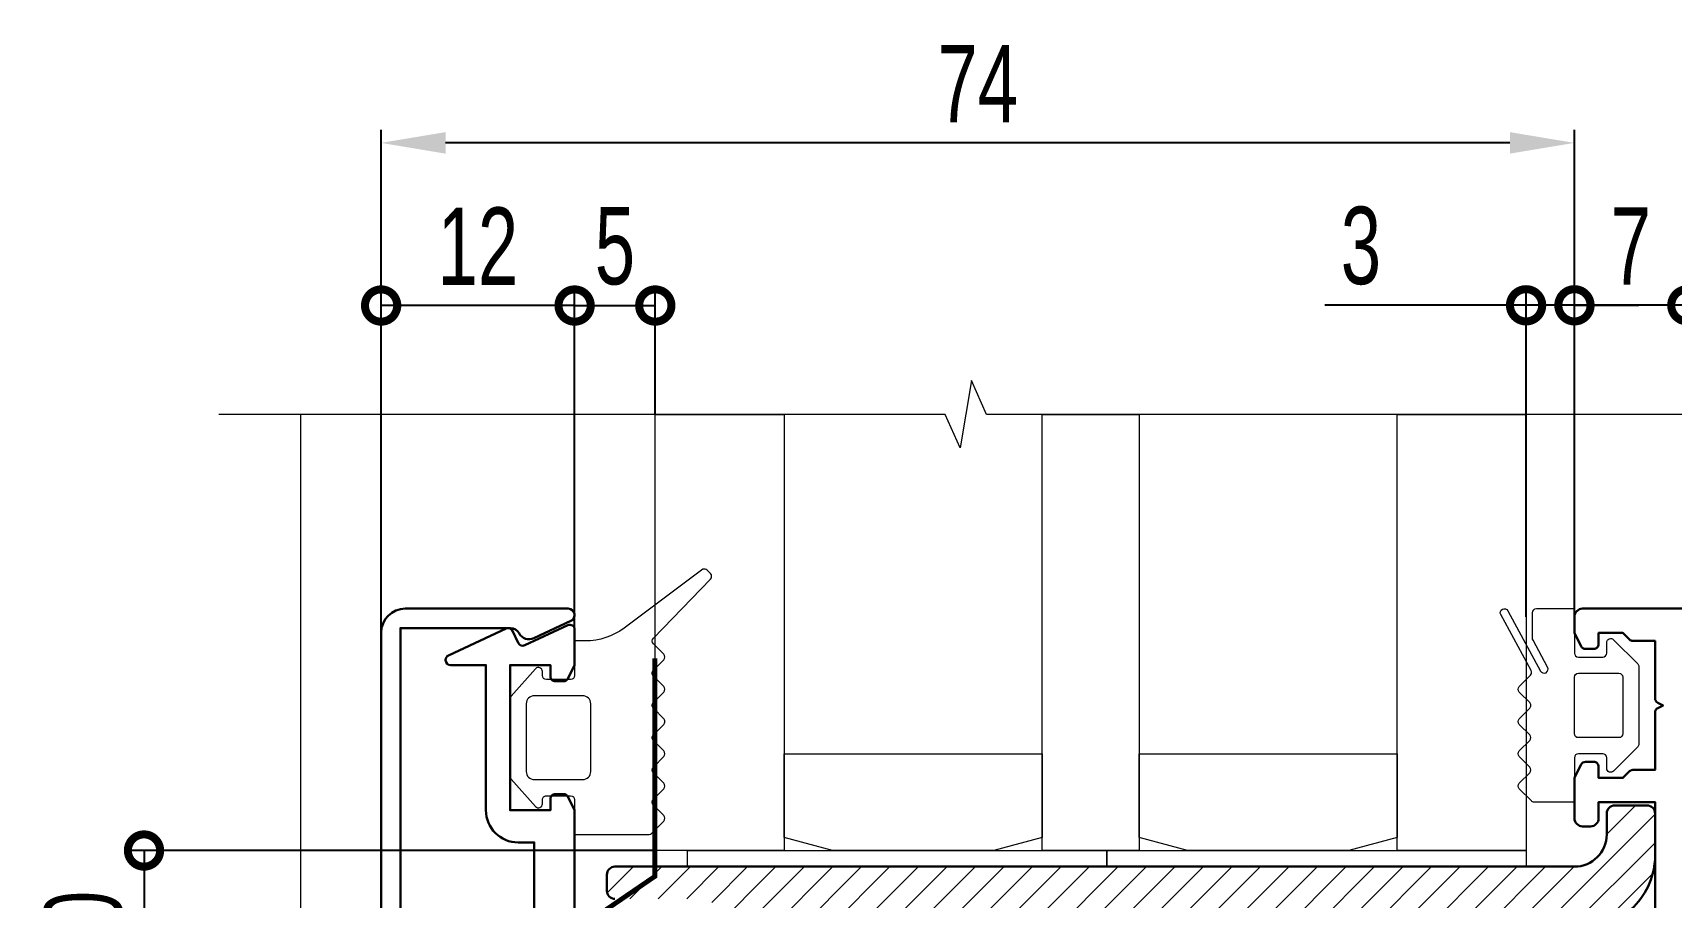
# Model space of a CAD drawing. Extents: x -37 to 8820, y -336 to 478.
# Drawn here: x 2628 to 2691.5, y 159.4 to 192.9 of the extents above; entities that cross this region are included whole.
import ezdxf

# ---------------------------------------------------------------- set-up
doc = ezdxf.new("R2010")
doc.units = 0
doc.header["$LTSCALE"] = 5
doc.layers.get('0').update_dxf_attribs({"linetype": 'CONTINUOUS', "lineweight": 30})
doc.layers.get('DEFPOINTS').update_dxf_attribs({"linetype": 'CONTINUOUS'})
for name, color, linetype, lineweight in [('Dimentions', 5, 'CONTINUOUS', 15), ('Glass', 5, 'CONTINUOUS', 20), ('Герлен', 7, 'CONTINUOUS', 60), ('Зигзаг', 1, 'CONTINUOUS', 15), ('Конструкции', 252, 'CONTINUOUS', 20), ('Подкладки', 1, 'CONTINUOUS', 20), ('Уплотнители', 1, 'CONTINUOUS', 20), ('Штриховка', 1, 'CONTINUOUS', 5)]:
    doc.layers.add(name, color=color, linetype=linetype, lineweight=lineweight)
doc.styles.add('3', font='RUSS.SHX', dxfattribs={"width": 0.7, "height": 3})
doc.dimstyles.new('MX1_6', dxfattribs={"dimtxt": 3, "dimasz": 2.5, "dimexe": 0.5, "dimexo": 0, "dimgap": 0.8, "dimtad": 1, "dimlfac": 1.6, "dimdsep": 46, "dimtxsty": '3', "dimcen": 0, "dimclrd": 256, "dimclre": 256, "dimclrt": 256, "dimaunit": 1, "dimadec": 0, "dimazin": 0, "dimtfac": 1, "dimtmove": 0, "dimatfit": 1, "dimfxl": 1, "dimtvp": 1, "dimtolj": 1, "dimtzin": 0, "dimarcsym": 0})

# ---------------------------------------------------------------- blocks, each defined once
blk = doc.blocks.new('_DotSmall')
at = {"color": 0, "linetype": 'ByBlock', "const_width": 0.5}
blk.add_lwpolyline([(-0.0625, 0, 1), (0.0625, 0, 1)], format="xyb", close=True, dxfattribs=at)
blk = doc.blocks.new('*D1208')
at = {"layer": 'DEFPOINTS', "color": 0, "linetype": 'Continuous', "transparency": 16777216}
for p in [(2652.141505818676, 161.1752130464322), (2632.327082728139, 154.9252130464363), (2659.016505818655, 154.9252130464363)]:
    blk.add_point(p, dxfattribs=at)
at = {"layer": 'Dimentions', "linetype": 'Continuous', "lineweight": -2, "transparency": 16777216}
for p, q in [((2652.141505818676, 161.1752130464322), (2631.827082728139, 161.1752130464322)), ((2632.327082728139, 161.1752130464322), (2632.327082728139, 154.9252130464363)), ((2659.016505818655, 154.9252130464363), (2631.827082728139, 154.9252130464363))]:
    blk.add_line(p, q, dxfattribs=at)
at = {"layer": 'Dimentions', "linetype": 'Continuous', "lineweight": -2, "transparency": 16777216, "xscale": 2.5, "yscale": 2.5, "zscale": 2.5}
for p, rotation in [((2632.327082728139, 161.1752130464322), 90), ((2632.327082728139, 154.9252130464363), 270)]:
    blk.add_blockref('_DotSmall', p, dxfattribs=dict(at, rotation=rotation))
at = {"layer": 'Dimentions', "linetype": 'Continuous', "transparency": 16777216, "insert": (2629.984225585281, 158.0502130464335), "char_height": 3, "attachment_point": 5, "rotation": 90, "style": '3'}
blk.add_mtext('\\A1;10', dxfattribs=at)
blk = doc.blocks.new('*D1210')
at = {"layer": 'DEFPOINTS', "color": 0, "linetype": 'Continuous', "transparency": 16777216}
for p in [(2652.141505818512, 182.2994457338229), (2652.141505818512, 178.0804468878843), (2649.016505818521, 169.7377130464149)]:
    blk.add_point(p, dxfattribs=at)
at = {"layer": 'Dimentions', "linetype": 'Continuous', "lineweight": -2, "transparency": 16777216}
for p, q in [((2649.016505818521, 169.7377130464149), (2649.016505818521, 182.7994457338229)), ((2649.016505818521, 182.2994457338229), (2652.141505818512, 182.2994457338229)), ((2652.141505818512, 178.0804468878843), (2652.141505818512, 182.7994457338229))]:
    blk.add_line(p, q, dxfattribs=at)
at = {"layer": 'Dimentions', "linetype": 'Continuous', "lineweight": -2, "transparency": 16777216, "xscale": 2.5, "yscale": 2.5, "zscale": 2.5, "rotation": 180}
blk.add_blockref('_DotSmall', (2649.016505818521, 182.2994457338229), dxfattribs=at)
at = {"layer": 'Dimentions', "linetype": 'Continuous', "lineweight": -2, "transparency": 16777216, "xscale": 2.5, "yscale": 2.5, "zscale": 2.5}
blk.add_blockref('_DotSmall', (2652.141505818512, 182.2994457338229), dxfattribs=at)
at = {"layer": 'Dimentions', "linetype": 'Continuous', "transparency": 16777216, "insert": (2650.579005818516, 184.5994457338229), "char_height": 3, "attachment_point": 5, "style": '3'}
blk.add_mtext('\\A1;5', dxfattribs=at)
blk = doc.blocks.new('*D1212')
at = {"layer": 'DEFPOINTS', "color": 0, "linetype": 'Continuous', "transparency": 16777216}
for p in [(2685.891505818676, 182.308513731303), (2685.891505818676, 170.2377130464422), (2687.766505818676, 170.2377130464422)]:
    blk.add_point(p, dxfattribs=at)
at = {"layer": 'Dimentions', "linetype": 'Continuous', "lineweight": -2, "transparency": 16777216}
for p, q in [((2685.891505818676, 182.308513731303), (2678.091505818676, 182.308513731303)), ((2685.891505818676, 170.2377130464422), (2685.891505818676, 182.808513731303)), ((2687.766505818676, 182.308513731303), (2685.891505818676, 182.308513731303)), ((2687.766505818676, 170.2377130464422), (2687.766505818676, 182.808513731303)), ((2687.766505818676, 182.308513731303), (2690.266505818676, 182.308513731303))]:
    blk.add_line(p, q, dxfattribs=at)
at = {"layer": 'Dimentions', "linetype": 'Continuous', "lineweight": -2, "transparency": 16777216, "xscale": 2.5, "yscale": 2.5, "zscale": 2.5}
blk.add_blockref('_DotSmall', (2685.891505818676, 182.308513731303), dxfattribs=at)
at = {"layer": 'Dimentions', "linetype": 'Continuous', "lineweight": -2, "transparency": 16777216, "xscale": 2.5, "yscale": 2.5, "zscale": 2.5, "rotation": 180}
blk.add_blockref('_DotSmall', (2687.766505818676, 182.308513731303), dxfattribs=at)
at = {"layer": 'Dimentions', "linetype": 'Continuous', "transparency": 16777216, "insert": (2679.491505818675, 184.608513731303), "char_height": 3, "attachment_point": 5, "style": '3'}
blk.add_mtext('\\A1;3', dxfattribs=at)
blk = doc.blocks.new('*D1213')
at = {"layer": 'DEFPOINTS', "color": 0, "linetype": 'Continuous', "transparency": 16777216}
for p in [(2641.516505818525, 188.6035650663172), (2687.766505818676, 178.5382525368506), (2641.516505818525, 173.9547303564907)]:
    blk.add_point(p, dxfattribs=at)
at = {"layer": 'Dimentions', "linetype": 'Continuous', "lineweight": -2, "transparency": 16777216}
for p, q in [((2641.516505818525, 173.9547303564907), (2641.516505818525, 189.1035650663173)), ((2685.266505818676, 188.6035650663172), (2644.016505818524, 188.6035650663172)), ((2687.766505818676, 178.5382525368506), (2687.766505818676, 189.1035650663173))]:
    blk.add_line(p, q, dxfattribs=at)
at = {"layer": 'Dimentions', "linetype": 'Continuous', "transparency": 16777216}
for points in [[(2644.016505818524, 189.0202317329839), (2644.016505818524, 188.1868983996506), (2641.516505818525, 188.6035650663172)], [(2685.266505818676, 189.0202317329839), (2685.266505818676, 188.1868983996506), (2687.766505818676, 188.6035650663172)]]:
    blk.add_solid(points, dxfattribs=at)
at = {"layer": 'Dimentions', "linetype": 'Continuous', "transparency": 16777216, "insert": (2664.6415058186, 190.9035650663173), "char_height": 3, "attachment_point": 5, "style": '3'}
blk.add_mtext('\\A1;74', dxfattribs=at)
blk = doc.blocks.new('*D1214')
at = {"layer": 'DEFPOINTS', "color": 0, "linetype": 'Continuous', "transparency": 16777216}
for p in [(2641.516505818525, 182.2994457338229), (2649.016505818528, 177.5240706676852), (2641.516505818525, 167.8618401887017)]:
    blk.add_point(p, dxfattribs=at)
at = {"layer": 'Dimentions', "linetype": 'Continuous', "lineweight": -2, "transparency": 16777216}
for p, q in [((2641.516505818525, 167.8618401887017), (2641.516505818525, 182.7994457338229)), ((2649.016505818528, 182.2994457338229), (2641.516505818525, 182.2994457338229)), ((2649.016505818528, 177.5240706676852), (2649.016505818528, 182.7994457338229))]:
    blk.add_line(p, q, dxfattribs=at)
at = {"layer": 'Dimentions', "linetype": 'Continuous', "lineweight": -2, "transparency": 16777216, "xscale": 2.5, "yscale": 2.5, "zscale": 2.5, "rotation": 180}
blk.add_blockref('_DotSmall', (2641.516505818525, 182.2994457338229), dxfattribs=at)
at = {"layer": 'Dimentions', "linetype": 'Continuous', "lineweight": -2, "transparency": 16777216, "xscale": 2.5, "yscale": 2.5, "zscale": 2.5}
blk.add_blockref('_DotSmall', (2649.016505818528, 182.2994457338229), dxfattribs=at)
at = {"layer": 'Dimentions', "linetype": 'Continuous', "transparency": 16777216, "insert": (2645.266505818526, 184.5994457338229), "char_height": 3, "attachment_point": 5, "style": '3'}
blk.add_mtext('\\A1;12', dxfattribs=at)
blk = doc.blocks.new('*D1215')
at = {"layer": 'DEFPOINTS', "color": 0, "linetype": 'Continuous', "transparency": 16777216}
for p in [(2687.766505818676, 182.308513731303), (2687.766505818676, 178.5382525368506), (2692.141505818675, 178.0804468878893)]:
    blk.add_point(p, dxfattribs=at)
at = {"layer": 'Dimentions', "linetype": 'Continuous', "lineweight": -2, "transparency": 16777216}
for p, q in [((2687.766505818676, 178.5382525368506), (2687.766505818676, 182.808513731303)), ((2692.141505818675, 182.308513731303), (2687.766505818676, 182.308513731303)), ((2692.141505818675, 178.0804468878893), (2692.141505818675, 182.808513731303))]:
    blk.add_line(p, q, dxfattribs=at)
at = {"layer": 'Dimentions', "linetype": 'Continuous', "lineweight": -2, "transparency": 16777216, "xscale": 2.5, "yscale": 2.5, "zscale": 2.5, "rotation": 180}
blk.add_blockref('_DotSmall', (2687.766505818676, 182.308513731303), dxfattribs=at)
at = {"layer": 'Dimentions', "linetype": 'Continuous', "lineweight": -2, "transparency": 16777216, "xscale": 2.5, "yscale": 2.5, "zscale": 2.5}
blk.add_blockref('_DotSmall', (2692.141505818675, 182.308513731303), dxfattribs=at)
at = {"layer": 'Dimentions', "linetype": 'Continuous', "transparency": 16777216, "insert": (2689.954005818675, 184.608513731303), "char_height": 3, "attachment_point": 5, "style": '3'}
blk.add_mtext('\\A1;7', dxfattribs=at)

msp = doc.modelspace()

# ---------------------------------------------------------------- hatches: boundary and pattern name
at = {"layer": 'Штриховка'}
h = msp.add_hatch(dxfattribs=at)
h.set_pattern_fill('ANSI31', color=256, scale=6.25, style=0)
h.set_pattern_definition([(45, (-3485.017445747255, 2554.818076065949), (-0.5524271728019903, 0.5524271728019903), [])])
edge = h.paths.add_edge_path(flags=16)
edge.add_arc((2676.391505813241, 155.3153780893778), 0.187500000000514, 180, 225.0000000000983, ccw=False)
edge.add_line((2676.204005813242, 155.3153780893778), (2676.204005813242, 158.1752130464331))
edge.add_line((2676.204005813242, 158.1752130464331), (2668.079005813241, 158.1752130464331))
edge.add_line((2668.079005813241, 158.1752130464331), (2668.079005813241, 151.6752130464331))
edge.add_line((2668.079005813241, 151.6752130464331), (2676.204005813242, 151.6752130464331))
edge.add_line((2676.204005813242, 151.6752130464331), (2676.204005813242, 154.5350480034874))
edge.add_arc((2676.39150581324, 154.5350480034874), 0.1874999999990905, 134.9999999999017, 180, ccw=False)
edge.add_line((2676.258923291769, 154.6676305249595), (2676.516505813241, 154.9252130464326))
edge.add_line((2676.516505813241, 154.9252130464326), (2676.258923291769, 155.1827955679048))
edge = h.paths.add_edge_path(flags=16)
edge.add_line((2666.829005813241, 151.6752130464331), (2666.829005813241, 154.5350480034888))
edge.add_arc((2667.01650581324, 154.5350480034883), 0.1874999999990905, 134.9999999998035, 179.9999999998611, ccw=False)
edge.add_line((2666.883923291769, 154.6676305249609), (2667.141505813241, 154.9252130464331))
edge.add_line((2667.141505813241, 154.9252130464331), (2666.883923291769, 155.1827955679057))
edge.add_arc((2667.016505813241, 155.3153780893783), 0.1875000000001924, 180, 225, ccw=False)
edge.add_line((2666.829005813241, 155.3153780893783), (2666.829005813241, 158.1752130464331))
edge.add_line((2666.829005813241, 158.1752130464331), (2658.704005813242, 158.1752130464331))
edge.add_line((2658.704005813242, 158.1752130464331), (2658.704005813242, 151.6752130464331))
edge.add_line((2658.704005813242, 151.6752130464331), (2666.829005813241, 151.6752130464331))
edge = h.paths.add_edge_path()
edge.add_arc((2654.757387186132, 152.5502130464353), 0.1874999999997014, 90.00000000027791, 153.4349488231706, ccw=False)
edge.add_line((2654.757387186131, 152.7377130464349), (2655.07900581324, 152.7377130464349))
edge.add_arc((2655.079005813241, 152.5502130464344), 0.1875000000004547, 2.779074748104904e-10, 90.00000000027791, ccw=False)
edge.add_line((2655.266505813241, 152.5502130464353), (2655.266505813241, 151.6752130464331))
edge.add_line((2655.266505813241, 151.6752130464331), (2657.454005650127, 151.6752130464331))
edge.add_line((2657.454005650127, 151.6752130464331), (2657.454005813241, 154.5350480034888))
edge.add_arc((2657.641505813241, 154.5350480034874), 0.1875, 134.9999999996069, 179.9999999995831, ccw=False)
edge.add_line((2657.50892329177, 154.6676305249609), (2657.766505813241, 154.9252130464331))
edge.add_line((2657.766505813241, 154.9252130464331), (2657.508923291769, 155.1827955679057))
edge.add_arc((2657.641505813241, 155.3153780893783), 0.1875000000001924, 180, 225, ccw=False)
edge.add_line((2657.454005813241, 155.3153780893783), (2657.454005681222, 158.1752130464331))
edge.add_line((2657.454005681222, 158.1752130464331), (2655.266505813241, 158.1752130464331))
edge.add_line((2655.266505813241, 158.1752130464331), (2655.266505813241, 157.3002130464317))
edge.add_arc((2655.079005813241, 157.3002130464317), 0.1875, -90.00000000027791, 0, ccw=False)
edge.add_line((2655.07900581324, 157.1127130464313), (2654.757387186131, 157.1127130464322))
edge.add_arc((2654.757387186132, 157.3002130464317), 0.1874999999995452, 206.5650511769537, 269.99999999972204, ccw=False)
edge.add_line((2654.58968208782, 157.2163604972759), (2654.348800714929, 157.6981232430573))
edge.add_arc((2654.51650581324, 157.7819757922136), 0.1874999999992947, 180.000000000139, 206.5650511772023, ccw=False)
edge.add_line((2654.329005813242, 157.7819757922132), (2654.329005813242, 159.3002130464313))
edge.add_line((2654.329005813242, 159.3002130464313), (2650.579005813232, 159.3002130464313))
edge.add_arc((2650.579005813232, 159.6127130464308), 0.3124999999995452, 179.9999999999167, 270, ccw=False)
edge.add_line((2650.266505813233, 159.6127130464313), (2650.266505813233, 160.2377130464313))
edge.add_arc((2650.579005813233, 160.2377130464313), 0.3125, 90, 180, ccw=False)
edge.add_line((2650.579005813233, 160.5502130464313), (2687.766505813233, 160.5502130464313))
edge.add_arc((2687.766505813233, 161.8002130464313), 1.25, 270, 360)
edge.add_line((2689.016505813233, 161.8002130464313), (2689.016505813233, 162.612713046434))
edge.add_arc((2689.329005813233, 162.612713046434), 0.3125, 90, 180, ccw=False)
edge.add_line((2689.329005813233, 162.925213046434), (2690.579005813233, 162.925213046434))
edge.add_arc((2690.579005813233, 162.612713046434), 0.3125, 0, 90, ccw=False)
edge.add_line((2690.891505813233, 162.612713046434), (2690.891505832396, 160.9877130796014))
edge.add_arc((2688.079005832396, 160.9877130464331), 2.8125, -90, 6.757002779522736e-07, ccw=False)
edge.add_line((2688.079005832396, 158.1752130464331), (2677.454005813241, 158.1752130464331))
edge.add_line((2677.454005813241, 158.1752130464331), (2677.454005813241, 155.9252130464335))
edge.add_line((2677.454005813241, 155.9252130464335), (2681.141505813241, 155.9252130464335))
edge.add_arc((2681.141505813241, 154.9252130464335), 1, -89.99999457032482, 90, ccw=False)
edge.add_line((2681.141505908007, 153.9252130464335), (2677.454005813241, 153.9252128154419))
edge.add_line((2677.454005813241, 153.9252128154419), (2677.454005813241, 151.6752130464331))
edge.add_line((2677.454005813241, 151.6752130464331), (2689.01650537101, 151.675213046434))
edge.add_arc((2689.01650537101, 149.800213046434), 1.875, 2.1522544102481334e-05, 90, ccw=False)
edge.add_line((2690.89150537101, 149.8002137507576), (2690.891506333586, 147.237713046434))
edge.add_arc((2690.579006333586, 147.237713046434), 0.3125, -90, 0, ccw=False)
edge.add_line((2690.579006333586, 146.925213046434), (2689.954006141886, 146.925213046434))
edge.add_arc((2689.954006141886, 147.237713046434), 0.3125, 180.000018076656, 270, ccw=False)
edge.add_line((2689.641506141886, 147.2377129478411), (2689.641505333423, 149.8002132436197))
edge.add_arc((2689.016505333423, 149.8002130464331), 0.6250000000000311, 1.80767393037e-05, 90)
edge.add_line((2689.016505333423, 150.4252130464331), (2654.641505813241, 150.4252130464331))
edge.add_arc((2654.641505813241, 150.7377130464331), 0.3125, 180, 270, ccw=False)
edge.add_line((2654.329005813242, 150.7377130464331), (2654.329005813242, 152.068450300653))
edge.add_arc((2654.516505813242, 152.0684503006535), 0.1875000000009095, 153.4349488230463, 180.000000000139, ccw=False)
edge.add_line((2654.348800714929, 152.1523028498097), (2654.58968208782, 152.6340655955907))

# ---------------------------------------------------------------- linework, layer by layer
msp.add_lwpolyline([(2641.516505818676, 140.2377130464331), (2641.516505818676, 169.6127130464322, -0.4142135623731006), (2642.454005818676, 170.5502130464322), (2648.766505818676, 170.5502130464322, -0.8025848516716022), (2648.872160384111, 170.0736360996727), (2647.435485051091, 169.4037033896036, -0.4015594422234812), (2646.862474474259, 169.5982899695093, 0.279739281223065), (2646.529804399412, 169.8002130464322), (2642.266505818676, 169.8002130464322), (2642.266505818676, 140.0502130464326), (2646.529804399412, 140.0502130464326, 0.279739281223065), (2646.862474474259, 140.2521361233559, -0.4015594422234812), (2647.435485051091, 140.4467227032617), (2648.872160384111, 139.7767899931921, -0.8025848516716022), (2648.766505818676, 139.3002130464331), (2642.454005818676, 139.3002130464331, -0.4142135623731006)], format="xyb", close=True)
for points in [[(2690.891505818675, 158.050213046434), (2690.891505818675, 163.050213046434), (2688.704005818676, 163.050213046434), (2688.704005818676, 162.425213046434, -0.41421356237312), (2688.391505818676, 162.112713046434), (2688.079005818675, 162.112713046434, -0.4142135623731739), (2687.766505818676, 162.425213046434), (2687.766505818676, 163.9434503006525, -0.1164338214657406), (2687.786300720363, 164.0273028498093), (2688.027182093254, 164.5090655955898, -0.2840790438401885), (2688.194887191566, 164.612713046434), (2688.516505818676, 164.612713046434, -0.4142135623734946), (2688.704005818676, 164.425213046434), (2688.704005818676, 163.987713046434), (2689.641505818676, 163.987713046434), (2689.899088340149, 164.2452955679061, -0.1989123673792317), (2690.031670861621, 164.3002130464335), (2690.891505818675, 164.3002130464345), (2690.891505818675, 166.5280816735446, -0.2840790438404208), (2690.995153269519, 166.6957867718572), (2691.204005818676, 166.8002130464349), (2690.995153269519, 166.904639321013, -0.2840790438404208), (2690.891505818675, 167.0723444193261), (2690.891505818675, 169.300213046434), (2690.031670861621, 169.300213046434, -0.1989123673795694), (2689.899088340147, 169.3551305249618), (2689.641505818676, 169.612713046434), (2688.704005818676, 169.612713046434), (2688.704005818676, 169.1752130464335, -0.4142135623732223), (2688.516505818676, 168.9877130464335), (2688.194887191566, 168.987713046434, -0.2840790438402298), (2688.027182093254, 169.0913604972777), (2687.786300720363, 169.5731232430587, -0.1164338214658029), (2687.766505818676, 169.6569757922154), (2687.766505818676, 170.2377130464335, -0.4142135623729827), (2688.079005818675, 170.550213046434), (2698.631634440393, 170.550213046434)], [(2647.454005818675, 155.197344419327), (2647.454005818675, 161.4877130464362), (2646.829005818676, 161.4877130464362, -0.4142135623730542), (2645.579005818675, 162.7377130464363), (2645.579005818675, 168.3627130464367), (2644.204005818675, 168.3627130464367, -0.4142135623730699), (2644.016505818675, 168.5502130464367), (2644.016505818675, 168.5692063753274, -0.2914734195860797), (2644.124764894599, 168.739139085397), (2646.362572172389, 169.7826457565058, -0.4142135623730517), (2646.611745806534, 169.6919539705129), (2646.831753589907, 169.2201457565059, 0.4142135623730518), (2647.080927224053, 169.1294539705129), (2648.749764894599, 169.9076457565058, -0.5486187866266353), (2649.016505818675, 169.7377130464363), (2649.016505818675, 168.4069757922173, -0.1164338214658538), (2648.996710916986, 168.3231232430614), (2648.755829544096, 167.84136049728, -0.2840790438404119), (2648.588124445785, 167.7377130464362), (2648.266505818675, 167.7377130464362, -0.4142135623730951), (2648.079005818676, 167.9252130464363), (2648.079005818676, 168.3627130464363), (2646.516505818676, 168.3627130464363), (2646.516505818676, 162.7377130464367), (2648.079005818676, 162.7377130464367), (2648.079005818676, 163.1752130464363, -0.4142135623730951), (2648.266505818675, 163.3627130464367), (2648.588124445785, 163.3627130464367, -0.2840790438404123), (2648.755829544096, 163.2590655955926), (2648.996710916986, 162.7773028498111, -0.1164338214657993), (2649.016505818675, 162.6934503006553), (2649.016505818675, 147.1569757922177, -0.1164338214657997)]]:
    msp.add_lwpolyline(points, format="xyb")
at = {"color": 0}
msp.add_lwpolyline([(2650.579005813232, 159.3002130464313, -0.4142135623730951), (2650.266505813233, 159.6127130464313), (2650.266505813233, 160.2377130464313, -0.4142135623730951), (2650.579005813233, 160.5502130464313), (2687.766505813233, 160.5502130464313, 0.4142135623730951), (2689.016505813233, 161.8002130464313), (2689.016505813233, 162.612713046434, -0.4142135623730951), (2689.329005813233, 162.925213046434), (2690.579005813233, 162.925213046434, -0.4142135623730951), (2690.891505813233, 162.612713046434), (2690.891505832396, 160.9877130796014, -0.4142135658272203), (2688.079005832396, 158.1752130464331)], format="xyb", dxfattribs=at)
at = {"layer": 'Glass'}
for points in [[(2652.141505818676, 161.1752130464322), (2652.141505818512, 178.0804468878893), (2657.141505818512, 178.0804468878893), (2657.141505818676, 161.1752130464322)], [(2670.891505818511, 178.0804468878893), (2670.891505818675, 161.1752130464322), (2667.141505818675, 161.1752130464322), (2667.141505818511, 178.0804468878893)], [(2680.891505818675, 161.1752130463385), (2680.891505818511, 178.0804468878893), (2685.891505818511, 178.0804468878893), (2685.891505818675, 161.1752130463385)], [(2657.141505818715, 161.6776177821205), (2657.141505818715, 164.9252130463112), (2667.141505818636, 164.9252130463771), (2667.141505818636, 161.6776177821864), (2665.266505818636, 161.1752130463771), (2659.016505818254, 161.1752130464349)], [(2670.891505818636, 161.6776177820136), (2670.891505818636, 164.9252130462043), (2680.891505818618, 164.9252130462703), (2680.891505818618, 161.6776177820795), (2679.016505818618, 161.1752130462703), (2672.766505818175, 161.175213046328)]]:
    msp.add_lwpolyline(points, close=True, dxfattribs=at)
at = {"layer": 'Герлен', "ltscale": 2, "const_width": 0.1875}
msp.add_lwpolyline([(2652.126263688971, 141.0746050013606), (2652.126263688971, 149.5426674361026), (2649.016505818675, 151.8002130464317), (2649.016505818675, 158.0502130464326), (2652.126263688971, 160.1739407358534), (2652.126263688971, 168.6195804355745)], dxfattribs=at)
at = {"layer": 'Зигзаг'}
msp.add_lwpolyline([(2699.348675309612, 178.0804468878893), (2664.981226030946, 178.0804468878893), (2664.400376060151, 179.3983433190699), (2663.964738582054, 176.7856434863045), (2663.38224163485, 178.0804468878893), (2635.231128908364, 178.0804468878893)], dxfattribs=at)
at = {"layer": 'Конструкции'}
msp.add_line((2649.01650581853, 178.0804468878889), (2649.01650581853, 170.5502130464272), dxfattribs=at)
msp.add_lwpolyline([(2638.391505818528, 178.0804468878898), (2638.391505818528, 131.7699792049768)], dxfattribs=at)
at = {"layer": 'Подкладки'}
for points in [[(2653.391505818675, 161.1752130464322), (2669.641505818676, 161.1752130464322), (2669.641505818676, 160.5502130465268), (2653.391505818675, 160.5502130465268)], [(2669.641505818676, 161.1752130464322), (2685.891505818676, 161.1752130463385), (2685.891505818676, 160.5502130465268), (2669.641505818676, 160.5502130465268)]]:
    msp.add_lwpolyline(points, close=True, dxfattribs=at)
at = {"layer": 'Уплотнители'}
for points in [[(2647.766505818676, 163.1439630464367, -0.4142135623730951), (2647.922755818675, 163.3002130464367), (2648.860255818676, 163.3002130464367, -0.4142135623730951), (2649.016505818675, 163.1439630464367), (2649.016505818675, 161.8002130464363), (2651.904449992336, 161.8002130464363, 0.1989123673352304), (2651.992838339969, 161.8368246987732), (2652.470741253235, 162.3147276118763, 0.4142135619067565), (2652.470741253412, 162.5356984808206), (2652.066712122004, 162.9397276136908, -0.4142135619062034), (2652.066712121828, 163.1606984826351), (2652.470741253233, 163.5647276136908, 0.4142135619112647), (2652.470741253408, 163.7856984826369), (2652.066712121988, 164.1897276136908, -0.4142135618642688), (2652.066712121796, 164.4106984826191), (2652.470741253086, 164.8147276136908, 0.4142135623019409), (2652.470741253113, 165.0356984827847), (2652.06671212243, 165.4397276118763, -0.4142135630358015), (2652.066712122681, 165.6606984812463), (2652.47074125306, 166.064727609548, 0.4142135623730951), (2652.47074125306, 166.2856984786688), (2652.066712121805, 166.6897276120314, -0.4142135624637165), (2652.066712122339, 166.9106984811862), (2652.47074125306, 167.3147276095481, 0.4142135623730958), (2652.47074125306, 167.5356984786688), (2652.066712121664, 167.9397276124639, -0.4142135625653189), (2652.066712122238, 168.1606984816569), (2652.47074125306, 168.5647276095481, 0.4142135623730951), (2652.47074125306, 168.7856984786688), (2652.066712121735, 169.1897276121265, -0.4142135618530923), (2652.066712122037, 169.4106984810503), (2654.281020384114, 171.6897276095481, 0.4142135623730951), (2654.281020384114, 171.9106984786688), (2654.149697978315, 172.0420208859825, 0.2925382143430558), (2653.9851960808, 172.0781515640612), (2650.932001996448, 169.7973524517804, -0.1617877531424436), (2649.435823718846, 169.3002130464362), (2649.016505818675, 169.3002130464362), (2649.016505818675, 167.9564630464367, -0.4142135623730948), (2648.860255818676, 167.8002130464367), (2647.922755818675, 167.8002130464367, -0.4142135623730951), (2647.766505818676, 167.9564630464367), (2647.766505818676, 168.1127130464367, 0.6685866648355444), (2647.499645812354, 168.2230737686234), (2646.562145812355, 167.1584561322854, 0.1986191920077149), (2646.516505818676, 167.0480954100978), (2646.516505818676, 164.0523306827747, 0.1986191920077149), (2646.562145812355, 163.941969960588), (2647.499645812354, 162.8773523242496, 0.668586664835515), (2647.766505818676, 162.9877130464358)], [(2686.727367257466, 168.2809720459161), (2686.160415105498, 169.3260218174807, -0.1249127075951274), (2686.141505818674, 169.4005308169633), (2686.141505818674, 170.3939630464331, -0.4142135623730951), (2686.297755818674, 170.5502130464331), (2687.766505818676, 170.5502130464331), (2687.766505818676, 168.8314630464331, 0.4142135623730951), (2687.922755818676, 168.6752130464331), (2688.860255818676, 168.6752130464331, 0.4142135623730951), (2689.016505818675, 168.8314630464331), (2689.016505818675, 169.2377130464331, -0.6685866648355308), (2689.283365824997, 169.3480737686202), (2690.220865824996, 168.4084561322818, -0.1986191920077108), (2690.266505818676, 168.2980954100947), (2690.266505818676, 165.3023306827715, -0.1986191920077108), (2690.220865824996, 165.1919699605844), (2689.283365824997, 164.2523523242459, -0.6685866648355308), (2689.016505818675, 164.3627130464331), (2689.016505818675, 164.7689630464331, 0.4142135623730951), (2688.860255818676, 164.9252130464331), (2687.922755818676, 164.9252130464331, 0.4142135623730951), (2687.766505818676, 164.7689630464331), (2687.766505818676, 163.0502130464331), (2686.20622668778, 163.0502130464331, -0.1989123673352296), (2686.095741253239, 163.0959776118541), (2685.626991253061, 163.5647276118727, -0.4142135619067498), (2685.626991252884, 163.7856984808174), (2686.031020384291, 164.1897276136871, 0.4142135619062114), (2686.031020384467, 164.4106984826319), (2685.626991253061, 164.8147276136872, -0.4142135619112548), (2685.626991252887, 165.0356984826342), (2686.031020384307, 165.4397276136872, 0.4142135618642613), (2686.031020384498, 165.660698482616), (2685.626991253208, 166.0647276136872, -0.4142135623019411), (2685.62699125318, 166.2856984827815), (2686.031020383865, 166.6897276118727, 0.4142135630358024), (2686.031020383614, 166.9106984812436), (2685.626991253235, 167.3147276095444, -0.4142135623730951), (2685.626991253235, 167.5356984786651), (2686.05903191296, 167.9677391403459, 0.3320760628224876), (2686.085887191328, 168.1527335741391), (2684.910415105498, 170.3194540469505, -0.9999999999999749), (2685.185096531853, 170.4684720459161), (2686.452685831112, 168.1319540469506, 0.9999999999999705)], [(2689.641505818676, 167.8939630464331), (2689.641505818676, 165.7064630464331, -0.4142135623730951), (2689.485255818676, 165.5502130464331), (2687.922755818676, 165.5502130464331, -0.4142135623730951), (2687.766505818676, 165.7064630464331), (2687.766505818676, 167.8939630464331, -0.4142135623730951), (2687.922755818676, 168.0502130464331), (2689.485255818676, 168.0502130464331, -0.4142135623730951)], [(2647.141505818675, 166.8627130464367), (2647.141505818675, 164.2377130464367, 0.4142135623730951), (2647.454005818675, 163.9252130464367), (2649.329005818676, 163.9252130464367, 0.4142135623730951), (2649.641505818676, 164.2377130464367), (2649.641505818676, 166.8627130464367, 0.4142135623730951), (2649.329005818676, 167.1752130464367), (2647.454005818675, 167.1752130464367, 0.4142135623730951)]]:
    msp.add_lwpolyline(points, format="xyb", close=True, dxfattribs=at)

# ---------------------------------------------------------------- dimensions: what is measured, and where the dimension line sits
at = {"layer": 'Dimentions', "linetype": 'Continuous'}
dim = msp.add_linear_dim(base=(2641.516505818525, 188.6035650663172), p1=(2687.766505818676, 178.5382525368506), p2=(2641.516505818525, 173.9547303564907), dimstyle='MX1_6', dxfattribs=at)
dim.commit()
dim.dimension.update_dxf_attribs({"geometry": '*D1213', "text_midpoint": (2664.6415058186, 190.9035650663173)})
for base, p1, p2, picture, middle in [((2641.516505818525, 182.2994457338229), (2649.016505818528, 177.5240706676852), (2641.516505818525, 167.8618401887017), '*D1214', (2645.266505818526, 184.5994457338229)), ((2652.141505818512, 182.2994457338229), (2649.016505818521, 169.7377130464149), (2652.141505818512, 178.0804468878843), '*D1210', (2650.579005818516, 184.5994457338229)), ((2685.891505818676, 182.308513731303), (2687.766505818676, 170.2377130464422), (2685.891505818676, 170.2377130464422), '*D1212', (2679.491505818675, 184.608513731303)), ((2687.766505818676, 182.308513731303), (2692.141505818675, 178.0804468878893), (2687.766505818676, 178.5382525368506), '*D1215', (2689.954005818675, 184.608513731303))]:
    dim = msp.add_linear_dim(base=base, p1=p1, p2=p2, dimstyle='MX1_6', override={"dimdec": 0, "dimblk1": 'DotSmall', "dimblk2": 'DotSmall', "dimsah": 1}, dxfattribs=at)
    dim.commit()
    dim.dimension.update_dxf_attribs({"geometry": picture, "text_midpoint": middle})
dim = msp.add_linear_dim(base=(2632.327082728139, 154.9252130464363), p1=(2652.141505818676, 161.1752130464322), p2=(2659.016505818654, 154.9252130464363), angle=90, dimstyle='MX1_6', override={"dimdec": 1, "dimblk1": 'DotSmall', "dimblk2": 'DotSmall', "dimsah": 1}, dxfattribs=at)
dim.commit()
dim.dimension.update_dxf_attribs({"geometry": '*D1208', "text_midpoint": (2629.984225585281, 158.0502130464335)})

doc.saveas('drawing.dxf')
